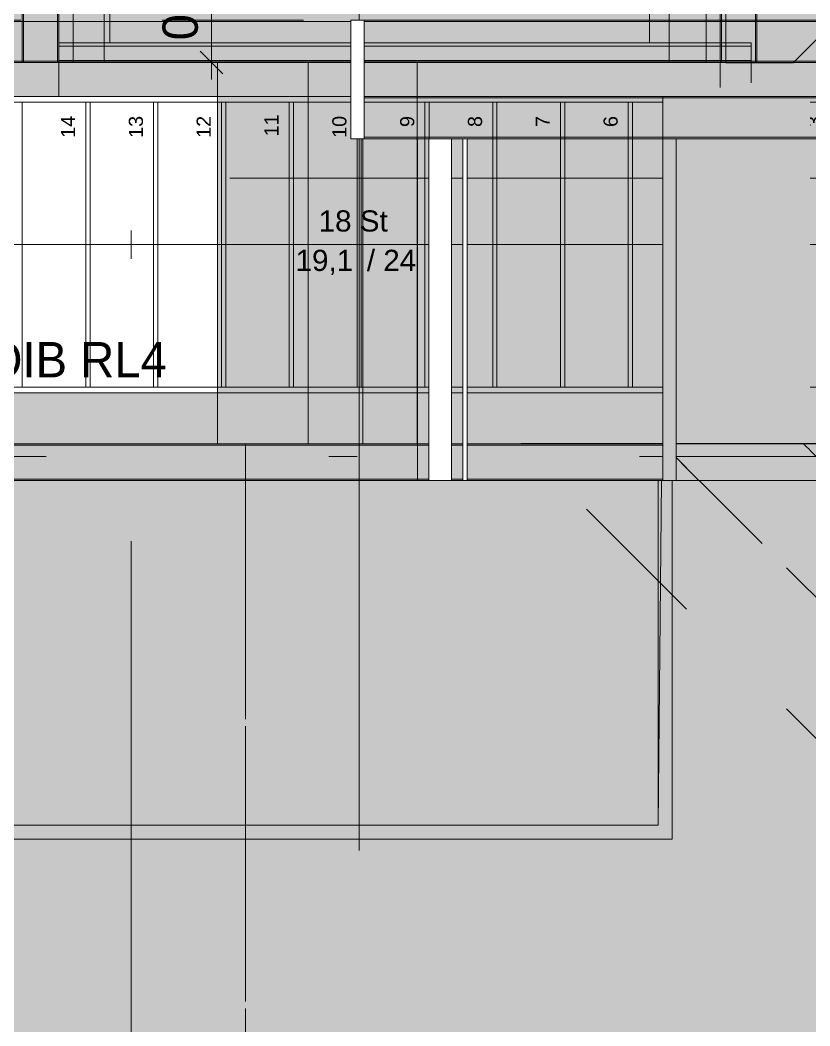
# Model space of a CAD drawing. Header units: metres. Extents: x -3 to 171, y -23 to 41.
# Drawn here: x 8.608 to 11.402, y -11.016 to -7.455 of the extents above; entities that cross this region are included whole.
import ezdxf

# ---------------------------------------------------------------- set-up
doc = ezdxf.new("R2010")
doc.units = ezdxf.units.M
doc.header["$MEASUREMENT"] = 0
for name, pattern in [('Achse', [0.004, 0.002, -0.001, 0, -0.001]), ('Schnittlinie', [0.006, 0.003, -0.0015, 0, -0.0015]), ('Untersicht', [0.001, 0.0005, -0.0005]), ('Untersicht 1_1', [0.075, 0.025, -0.05]), ('Wipeout_Contour', [1, 0, -1])]:
    doc.linetypes.add(name, pattern=pattern)
for name, color, linetype in [('6._Dach PP STG1_1_000 Achsraster', 7, 'Continuous'), ('6._Dach PP STG1_1_110 Wand Aussen', 7, 'Continuous'), ('6._Dach PP STG1_1_120 Wand Innen tragend', 7, 'Continuous'), ('6._Dach PP STG1_1_140 Brüstung', 7, 'Continuous'), ('6._Dach PP STG1_1_140 Geländer transparent', 7, 'Continuous'), ('6._Dach PP STG1_1_210 Decke', 7, 'Continuous'), ('6._Dach PP STG1_1_220 Bodenaufbau', 7, 'Continuous'), ('6._Dach PP STG1_1_220 Bodenaufbau - Außen_ Gefälle', 7, 'Continuous'), ('6._Dach PP STG1_1_221 Bodenaufbau - Abdichtung', 7, 'Continuous'), ('6._Dach PP STG1_1_221 Bodenaufbau - Terrassenbelag', 7, 'Continuous'), ('6._Dach PP STG1_1_230 Decke abgehaengt', 7, 'Continuous'), ('6._Dach PP STG1_1_330 Dachaufbau', 7, 'Continuous'), ('6._Dach PP STG1_1_410 Treppe', 7, 'Continuous'), ('6._Dach PP STG1_1_611 Entwässerung', 7, 'Continuous'), ('6._Dach PP STG1_1_851 Marker Schnitt', 7, 'Continuous'), ('6._Dach PP STG1_1_915 Allgemein Beschriftung.x', 7, 'Continuous'), ('6._Dach PP STG1_1_950 Polierplan Bemaßung', 7, 'Continuous')]:
    doc.layers.add(name, color=color, linetype=linetype)
doc.styles.add('ERSTELLTER_STIL_1', font='arial.ttf')
doc.styles.add('ERSTELLTER_STIL_2', font='')
doc.styles.get('ERSTELLTER_STIL_2').set_extended_font_data('Eurostile')

msp = doc.modelspace()

# ---------------------------------------------------------------- hatches: boundary and pattern name
at = {"layer": '6._Dach PP STG1_1_110 Wand Aussen', "linetype": 'Continuous', "lineweight": 13, "true_color": 0x3f7f02}
for points in [[(11.085, -7.605), (11.085, -4.565), (10.905, -4.565), (10.905, -7.605)], [(8.745, -7.605), (8.905, -7.605), (8.905, -6.175), (8.745, -6.175)], [(8.015, -7.725), (8.745, -7.725), (8.745, -7.605), (8.015, -7.605)], [(9.7509, -7.605), (8.745, -7.605), (8.745, -7.725), (9.7509, -7.725)], [(11.095, -7.605), (9.7509, -7.605), (9.7509, -7.725), (11.095, -7.725)], [(11.5165, -7.605), (11.095, -7.605), (11.095, -7.725), (11.5165, -7.725)], [(10.8819, -8.775), (6.675, -8.775), (6.675, -8.955), (10.8819, -8.955)]]:
    msp.add_hatch(color=76, dxfattribs=at).paths.add_polyline_path(points)
at = {"layer": '6._Dach PP STG1_1_110 Wand Aussen', "linetype": 'Continuous', "lineweight": 0, "true_color": 0x373737}
for points in [[(11.09, -7.605), (11.09, -4.565), (11.085, -4.565), (11.085, -7.605)], [(8.745, -6.175), (8.74, -6.175), (8.74, -7.605), (8.745, -7.605)], [(8.02, -7.605), (8.745, -7.605), (8.745, -7.6), (8.02, -7.6)], [(9.7509, -7.6), (8.745, -7.6), (8.745, -7.605), (9.7509, -7.605)], [(11.095, -7.6), (9.7509, -7.6), (9.7509, -7.605), (11.095, -7.605)], [(11.5165, -7.6), (11.095, -7.6), (11.095, -7.605), (11.5165, -7.605)], [(10.8819, -8.955), (6.495, -8.955), (6.495, -8.96), (10.8819, -8.96)]]:
    msp.add_hatch(color=250, dxfattribs=at).paths.add_polyline_path(points)
at = {"layer": '6._Dach PP STG1_1_110 Wand Aussen', "linetype": 'Continuous', "lineweight": 13, "true_color": 0xff6400}
for points in [[(11.21, -7.605), (11.21, -4.565), (11.09, -4.565), (11.09, -7.605)], [(8.62, -7.605), (8.74, -7.605), (8.74, -6.175), (8.62, -6.175)], [(8.16, -7.6), (8.745, -7.6), (8.745, -7.46), (8.16, -7.46)], [(9.7509, -7.46), (8.745, -7.46), (8.745, -7.6), (9.7509, -7.6)], [(11.095, -7.46), (9.7509, -7.46), (9.7509, -7.6), (11.095, -7.6)], [(11.5165, -7.46), (11.095, -7.46), (11.095, -7.6), (11.5165, -7.6)], [(10.8819, -8.96), (6.49, -8.96), (6.49, -9.08), (10.8819, -9.08)]]:
    msp.add_hatch(color=30, dxfattribs=at).paths.add_polyline_path(points)
at = {"layer": '6._Dach PP STG1_1_120 Wand Innen tragend', "linetype": 'Continuous', "lineweight": 13, "true_color": 0xfb02fe}
msp.add_hatch(color=6, dxfattribs=at).paths.add_polyline_path([(11.1948, -7.535), (8.745, -7.535), (8.745, -7.5475), (11.1948, -7.5475)])
at = {"layer": '6._Dach PP STG1_1_120 Wand Innen tragend', "linetype": 'Continuous', "lineweight": 13, "true_color": 0xffaa00}
msp.add_hatch(color=40, dxfattribs=at).paths.add_polyline_path([(11.1948, -7.5475), (8.745, -7.5475), (8.745, -7.5975), (11.1948, -7.5975)])
at = {"layer": '6._Dach PP STG1_1_120 Wand Innen tragend', "linetype": 'Continuous', "lineweight": 13, "true_color": 0x3f7f02}
msp.add_hatch(color=76, dxfattribs=at).paths.add_polyline_path([(11.1948, -7.605), (8.745, -7.605), (8.745, -7.725), (11.1948, -7.725)])
at = {"layer": '6._Dach PP STG1_1_140 Geländer transparent', "linetype": 'Continuous', "lineweight": 13}
for points in [[(10.915, -10.305), (10.915, -9.085), (10.865, -9.085), (10.865, -10.305)], [(10.865, -10.305), (6.5101, -10.305), (6.5101, -10.355), (10.865, -10.355)], [(10.915, -10.305), (10.865, -10.305), (10.915, -10.355)], [(10.865, -10.355), (10.915, -10.355), (10.865, -10.305)]]:
    msp.add_hatch(color=4, dxfattribs=at).paths.add_polyline_path(points)
at = {"layer": '6._Dach PP STG1_1_210 Decke', "linetype": 'Continuous', "lineweight": 13, "true_color": 0x3f7f02}
msp.add_hatch(color=76, dxfattribs=at).paths.add_polyline_path([(9.6273, -7.6046), (9.3056, -7.6046), (9.3056, -8.955), (9.6273, -8.955)])
at = {"layer": '6._Dach PP STG1_1_210 Decke', "linetype": 'Continuous', "lineweight": 13, "true_color": 0xffaa00}
for points in [[(9.8202, -7.6046), (9.6273, -7.6046), (9.6273, -8.955), (9.8202, -8.955)], [(10.0132, -7.6046), (9.8202, -7.6046), (9.8202, -8.955), (10.0132, -8.955)]]:
    msp.add_hatch(color=40, dxfattribs=at).paths.add_polyline_path(points)
at = {"layer": '6._Dach PP STG1_1_220 Bodenaufbau', "linetype": 'Continuous', "lineweight": 0, "true_color": 0x323232}
h = msp.add_hatch(color=250, dxfattribs=at)
h.paths.add_polyline_path([(8.755, -3.915), (8.755, -3.955), (8.835, -3.955), (8.835, -4.985), (8.795, -4.985), (8.795, -5.835), (8.795, -6.265), (8.795, -7.605), (11.035, -7.605), (11.035, -4.555), (10.325, -4.555), (10.325, -3.915)])
h.paths.add_polyline_path([(8.853, -7.1174), (8.853, -6.0134), (10.957, -6.0134), (10.957, -7.1174)], flags=0)
at = {"layer": '6._Dach PP STG1_1_220 Bodenaufbau - Außen_ Gefälle', "linetype": 'Continuous', "lineweight": 0, "true_color": 0x323232}
h = msp.add_hatch(color=250, dxfattribs=at)
h.paths.add_polyline_path([(6.565, -4.5433), (0.1867, -4.5433), (0.2083, -10.4546), (6.43, -10.4546), (6.43, -14.87), (12.38, -14.87), (12.38, -10.4546), (18.8202, -10.4546), (18.8399, -4.5433), (12.4199, -4.5433), (12.415, -1.67), (6.565, -1.67)])
h.paths.add_polyline_path([(6.495, -7.395), (8.015, -7.395), (8.015, -7.605), (8.745, -7.605), (8.745, -6.215), (7.975, -6.215), (7.975, -5.885), (8.745, -5.885), (8.745, -3.865), (11.105, -3.865), (11.105, -6.245), (11.105, -7.605), (11.5565, -7.605), (11.5565, -8.955), (6.495, -8.955)], flags=0)

# ---------------------------------------------------------------- linework, layer by layer
at = {"layer": '6._Dach PP STG1_1_000 Achsraster', "color": 5, "linetype": 'Achse', "lineweight": 0, "ltscale": 1000}
msp.add_line((9, 3), (9, -22.5231), dxfattribs=at)
at = {"layer": '6._Dach PP STG1_1_110 Wand Aussen', "color": 7, "linetype": 'Continuous', "lineweight": 18, "ltscale": 1000}
for p, q in [((11.085, -7.605), (11.085, -4.565)), ((8.745, -6.175), (8.745, -7.605)), ((8.745, -7.605), (8.02, -7.605)), ((9.7509, -7.605), (8.745, -7.605)), ((11.095, -7.605), (9.7509, -7.605)), ((11.5165, -7.605), (11.095, -7.605)), ((10.8819, -8.775), (10.8819, -8.955)), ((6.675, -8.955), (10.8819, -8.955)), ((10.8819, -8.955), (10.8819, -8.96)), ((10.8819, -8.96), (10.8819, -9.08)), ((10.8819, -9.08), (10.8819, -9.085))]:
    msp.add_line(p, q, dxfattribs=at)
at = {"layer": '6._Dach PP STG1_1_110 Wand Aussen', "color": 7, "linetype": 'Continuous', "lineweight": 13, "ltscale": 1000}
for p, q in [((11.09, -7.605), (11.09, -4.565)), ((11.21, -7.605), (11.21, -4.565)), ((8.62, -6.175), (8.62, -7.605)), ((8.74, -6.175), (8.74, -7.605)), ((8.745, -7.46), (8.165, -7.46)), ((9.7509, -7.46), (8.745, -7.46)), ((11.095, -7.46), (9.7509, -7.46)), ((11.5165, -7.46), (11.095, -7.46)), ((8.745, -7.6), (8.16, -7.6)), ((9.7509, -7.6), (8.745, -7.6)), ((11.095, -7.6), (9.7509, -7.6)), ((11.5165, -7.6), (11.095, -7.6)), ((6.495, -8.96), (10.8819, -8.96)), ((6.49, -9.08), (10.8819, -9.08))]:
    msp.add_line(p, q, dxfattribs=at)
at = {"layer": '6._Dach PP STG1_1_110 Wand Aussen', "color": 7, "linetype": 'Continuous', "lineweight": 18, "ltscale": 1000, "flags": 128}
for points in [[(10.905, -4.565), (10.905, -7.605)], [(8.905, -7.605), (8.905, -6.175)], [(8.745, -7.605), (8.905, -7.605)], [(11.085, -7.605), (10.905, -7.605)], [(8.015, -7.725), (8.745, -7.725)], [(8.745, -7.725), (9.7509, -7.725)], [(9.7509, -7.725), (11.095, -7.725)], [(11.095, -7.725), (11.5165, -7.725)], [(10.8819, -8.775), (6.675, -8.775)]]:
    msp.add_lwpolyline(points, dxfattribs=at)
at = {"layer": '6._Dach PP STG1_1_110 Wand Aussen', "color": 7, "linetype": 'Continuous', "lineweight": 13, "ltscale": 1000, "flags": 128}
for points in [[(11.215, -7.605), (11.215, -4.565)], [(8.615, -6.175), (8.615, -7.605)], [(8.615, -7.605), (8.62, -7.605)], [(8.62, -7.605), (8.74, -7.605)], [(8.74, -7.605), (8.745, -7.605)], [(11.09, -7.605), (11.085, -7.605)], [(11.21, -7.605), (11.09, -7.605)], [(11.215, -7.605), (11.21, -7.605)], [(6.37, -9.085), (10.8819, -9.085)]]:
    msp.add_lwpolyline(points, dxfattribs=at)
at = {"layer": '6._Dach PP STG1_1_120 Wand Innen tragend', "color": 7, "linetype": 'Continuous', "lineweight": 13, "ltscale": 1000}
for p, q in [((11.1948, -7.5475), (8.745, -7.5475)), ((11.1948, -7.5975), (8.745, -7.5975))]:
    msp.add_line(p, q, dxfattribs=at)
at = {"layer": '6._Dach PP STG1_1_120 Wand Innen tragend', "color": 7, "linetype": 'Continuous', "lineweight": 18, "ltscale": 1000}
msp.add_line((11.1948, -7.605), (8.745, -7.605), dxfattribs=at)
at = {"layer": '6._Dach PP STG1_1_120 Wand Innen tragend', "color": 7, "linetype": 'Continuous', "lineweight": 13, "ltscale": 1000, "flags": 128}
for points in [[(11.1948, -7.535), (8.745, -7.535)], [(8.745, -7.535), (8.745, -7.5475)], [(8.745, -7.5475), (8.745, -7.5975)], [(11.1948, -7.535), (11.1948, -7.5475)], [(11.1948, -7.5475), (11.1948, -7.5975)], [(8.745, -7.5975), (8.745, -7.605)], [(11.1948, -7.5975), (11.1948, -7.605)]]:
    msp.add_lwpolyline(points, dxfattribs=at)
at = {"layer": '6._Dach PP STG1_1_120 Wand Innen tragend', "color": 7, "linetype": 'Continuous', "lineweight": 18, "ltscale": 1000, "flags": 128}
for points in [[(8.745, -7.605), (8.745, -7.725)], [(11.1948, -7.605), (11.1948, -7.725)], [(8.745, -7.725), (11.1948, -7.725)]]:
    msp.add_lwpolyline(points, dxfattribs=at)
at = {"layer": '6._Dach PP STG1_1_140 Brüstung', "color": 7, "linetype": 'Continuous', "lineweight": 13, "ltscale": 1000, "flags": 128}
for points in [[(9.7775, -7.73), (9.7775, -7.725)], [(9.7775, -7.87), (9.7775, -7.73)], [(9.7775, -7.875), (9.7775, -7.87)]]:
    msp.add_lwpolyline(points, dxfattribs=at)
at = {"layer": '6._Dach PP STG1_1_140 Geländer transparent', "color": 7, "linetype": 'Continuous', "lineweight": 18, "ltscale": 1000, "flags": 128}
for points in [[(10.865, -9.085), (10.865, -10.305)], [(10.865, -9.085), (10.915, -9.085)], [(10.915, -10.305), (10.915, -9.085)], [(10.865, -10.305), (6.5101, -10.305)], [(10.915, -10.355), (10.915, -10.305)], [(6.5101, -10.355), (10.915, -10.355)]]:
    msp.add_lwpolyline(points, dxfattribs=at)
at = {"layer": '6._Dach PP STG1_1_210 Decke', "color": 7, "linetype": 'Continuous', "lineweight": 18, "ltscale": 1000}
for p, q in [((9.6273, -7.6046), (9.3056, -7.6046)), ((9.3056, -7.6046), (9.3056, -8.955)), ((9.6273, -7.6046), (9.6273, -8.955)), ((9.6273, -8.955), (9.3056, -8.955))]:
    msp.add_line(p, q, dxfattribs=at)
at = {"layer": '6._Dach PP STG1_1_210 Decke', "color": 7, "linetype": 'Continuous', "lineweight": 13, "ltscale": 1000}
for p, q in [((9.8202, -7.6046), (9.8202, -8.955)), ((10.0132, -7.6046), (10.0132, -8.955))]:
    msp.add_line(p, q, dxfattribs=at)
at = {"layer": '6._Dach PP STG1_1_210 Decke', "color": 7, "linetype": 'Continuous', "lineweight": 13, "ltscale": 1000, "true_color": 0xf4f4f4, "flags": 128}
for points in [[(10.905, -7.605), (8.905, -7.605), (8.905, -6.065), (8.925, -6.065), (8.925, -4.045), (10.905, -4.045)], [(11.1948, -8.775), (8.175, -8.775), (8.175, -7.725), (11.1948, -7.725)]]:
    msp.add_lwpolyline(points, close=True, dxfattribs=at)
msp.add_lwpolyline([(8.745, -7.065), (8.745, -7.725), (11.085, -7.725), (11.085, -7.065)], dxfattribs=at)
at = {"layer": '6._Dach PP STG1_1_210 Decke', "color": 8, "linetype": 'Untersicht', "lineweight": 13, "ltscale": 1000, "flags": 128}
for points in [[(8.062, -7.6046), (10.0132, -7.6046)], [(10.0132, -8.955), (8.062, -8.955)]]:
    msp.add_lwpolyline(points, dxfattribs=at)
at = {"layer": '6._Dach PP STG1_1_210 Decke', "color": 7, "linetype": 'Continuous', "lineweight": 13, "ltscale": 1000, "flags": 128}
for points in [[(10.0132, -7.6046), (9.8202, -7.6046), (9.6273, -7.6046)], [(10.0132, -8.955), (9.8202, -8.955), (9.6273, -8.955)]]:
    msp.add_lwpolyline(points, dxfattribs=at)
at = {"layer": '6._Dach PP STG1_1_210 Decke', "color": 7, "linetype": 'Continuous', "lineweight": 18, "ltscale": 1000, "flags": 128}
msp.add_lwpolyline([(10.0132, -7.6046), (11.5165, -7.6046)], dxfattribs=at)
at = {"layer": '6._Dach PP STG1_1_220 Bodenaufbau', "color": 7, "linetype": 'Continuous', "lineweight": 13, "ltscale": 1000, "flags": 128}
msp.add_lwpolyline([(8.755, -3.915), (8.755, -3.955), (8.835, -3.955), (8.835, -4.985), (8.795, -4.985), (8.795, -5.835), (8.795, -6.265), (8.795, -7.605), (11.035, -7.605), (11.035, -4.555), (10.325, -4.555), (10.325, -3.915)], close=True, dxfattribs=at)
at = {"layer": '6._Dach PP STG1_1_220 Bodenaufbau - Außen_ Gefälle', "color": 7, "linetype": 'Continuous', "lineweight": 13, "ltscale": 1000, "flags": 128}
msp.add_lwpolyline([(6.495, -7.395), (6.495, -8.955), (11.5565, -8.955), (11.5565, -7.605), (11.105, -7.605), (11.105, -6.245), (11.105, -3.865), (8.745, -3.865), (8.745, -5.885), (7.975, -5.885), (7.975, -6.215), (8.745, -6.215), (8.745, -7.605), (8.015, -7.605), (8.015, -7.395)], close=True, dxfattribs=at)
at = {"layer": '6._Dach PP STG1_1_220 Bodenaufbau - Außen_ Gefälle', "color": 7, "linetype": 'Untersicht 1_1', "lineweight": 18, "ltscale": 1000, "flags": 128}
msp.add_lwpolyline([(7.275, -4.7271), (7.275, -7.265), (6.365, -7.265), (6.365, -9.085), (10.915, -9.085), (10.915, -10.355), (1.045, -10.355), (1.045, -4.7271)], close=True, dxfattribs=at)
at = {"layer": '6._Dach PP STG1_1_221 Bodenaufbau - Abdichtung', "color": 171, "linetype": 'Untersicht', "lineweight": 13, "ltscale": 1000, "true_color": 0x6c6cff, "flags": 128}
for points in [[(11.105, -7.605), (11.105, -5.8533)], [(8.745, -6.7233), (8.745, -7.605)], [(11.4504, -7.499), (11.3444, -7.605)], [(11.3444, -7.605), (11.4504, -7.499)], [(8.745, -7.605), (8.015, -7.605)], [(11.3444, -7.605), (11.105, -7.605)], [(11.105, -7.605), (11.105, -7.606)], [(11.3434, -7.606), (11.105, -7.606)], [(11.105, -7.6064), (11.343, -7.6064)], [(11.343, -7.6064), (11.3434, -7.606), (11.3444, -7.605)], [(11.5565, -7.605), (11.3444, -7.605)], [(8.4296, -8.955), (9.405, -8.955)], [(9.405, -8.955), (9.405, -13.9296)], [(9.405, -13.9296), (9.405, -8.955)], [(10.3804, -8.955), (10.3794, -8.954), (10.379, -8.9536)]]:
    msp.add_lwpolyline(points, dxfattribs=at)
at = {"layer": '6._Dach PP STG1_1_221 Bodenaufbau - Terrassenbelag', "color": 7, "linetype": 'Continuous', "lineweight": 18, "ltscale": 1000, "flags": 128}
msp.add_lwpolyline([(10.865, -10.305), (6.5101, -10.305)], dxfattribs=at)
at = {"layer": '6._Dach PP STG1_1_230 Decke abgehaengt', "color": 8, "linetype": 'Continuous', "lineweight": 13, "ltscale": 1000, "flags": 128}
msp.add_lwpolyline([(8.925, -6.065), (8.925, -7.535), (10.0132, -7.535), (10.835, -7.535), (10.835, -6.995), (8.975, -6.995), (8.975, -6.1352), (10.835, -6.1352), (10.835, -6.065)], close=True, dxfattribs=at)
at = {"layer": '6._Dach PP STG1_1_330 Dachaufbau', "color": 7, "linetype": 'Continuous', "lineweight": 13, "ltscale": 1000}
msp.add_line((10.0133, -7.875), (10.0133, -9.085), dxfattribs=at)
at = {"layer": '6._Dach PP STG1_1_410 Treppe', "color": 7, "linetype": 'Continuous', "lineweight": 13, "ltscale": 1000}
for p, q in [((11.975, -7.745), (7.655, -7.745)), ((8.84, -8.755), (8.84, -7.745)), ((9.08, -8.755), (9.08, -7.745)), ((9.32, -8.755), (9.32, -7.745)), ((9.56, -8.755), (9.56, -7.745)), ((9.8, -8.755), (9.8, -7.745)), ((10.04, -8.755), (10.04, -7.745)), ((10.28, -8.755), (10.28, -7.745)), ((10.52, -8.755), (10.52, -7.745)), ((10.76, -8.755), (10.76, -7.745)), ((11, -8.755), (11, -7.745)), ((11.24, -8.755), (11.24, -7.745)), ((11.735, -8.25), (7.895, -8.25)), ((7.655, -8.755), (11.975, -8.755))]:
    msp.add_line(p, q, dxfattribs=at)
at = {"layer": '6._Dach PP STG1_1_410 Treppe', "color": 7, "linetype": 'Continuous', "lineweight": 18, "ltscale": 1000}
for p, q in [((8.615, -7.745), (8.375, -7.745)), ((8.855, -7.745), (8.615, -7.745)), ((8.615, -7.745), (8.615, -8.755)), ((8.615, -8.755), (8.615, -7.745)), ((9.095, -7.745), (8.855, -7.745)), ((8.855, -7.745), (8.855, -8.755)), ((8.855, -8.755), (8.855, -7.745)), ((9.335, -7.745), (9.095, -7.745)), ((9.095, -7.745), (9.095, -8.755)), ((9.095, -8.755), (9.095, -7.745)), ((9.575, -7.745), (9.335, -7.745)), ((9.335, -7.745), (9.335, -8.755)), ((9.335, -8.755), (9.335, -7.745)), ((9.815, -7.745), (9.575, -7.745)), ((9.575, -7.745), (9.575, -8.755)), ((9.575, -8.755), (9.575, -7.745)), ((10.055, -7.745), (9.815, -7.745)), ((9.815, -7.745), (9.815, -8.755)), ((9.815, -8.755), (9.815, -7.745)), ((10.295, -7.745), (10.055, -7.745)), ((10.055, -7.745), (10.055, -8.755)), ((10.055, -8.755), (10.055, -7.745)), ((10.535, -7.745), (10.295, -7.745)), ((10.295, -7.745), (10.295, -8.755)), ((10.295, -8.755), (10.295, -7.745)), ((10.775, -7.745), (10.535, -7.745)), ((10.535, -7.745), (10.535, -8.755)), ((10.535, -8.755), (10.535, -7.745)), ((11.015, -7.745), (10.775, -7.745)), ((10.775, -7.745), (10.775, -8.755)), ((10.775, -8.755), (10.775, -7.745)), ((11.255, -7.745), (11.015, -7.745)), ((11.015, -7.745), (11.015, -8.755)), ((11.015, -8.755), (11.015, -7.745)), ((11.495, -7.745), (11.255, -7.745)), ((11.255, -7.745), (11.255, -8.755)), ((11.255, -8.755), (11.255, -7.745)), ((8.375, -8.755), (8.615, -8.755)), ((8.615, -8.755), (8.855, -8.755)), ((8.855, -8.755), (9.095, -8.755)), ((9.095, -8.755), (9.335, -8.755)), ((9.335, -8.755), (9.575, -8.755)), ((9.575, -8.755), (9.815, -8.755)), ((9.815, -8.755), (10.055, -8.755)), ((10.055, -8.755), (10.295, -8.755)), ((10.295, -8.755), (10.535, -8.755)), ((10.535, -8.755), (10.775, -8.755)), ((10.775, -8.755), (11.015, -8.755)), ((11.015, -8.755), (11.255, -8.755)), ((11.255, -8.755), (11.495, -8.755))]:
    msp.add_line(p, q, dxfattribs=at)
at = {"layer": '6._Dach PP STG1_1_851 Marker Schnitt', "color": 7, "linetype": 'Schnittlinie', "lineweight": 13, "ltscale": 1000}
for p, q in [((9.8079, 4.805), (9.8079, -11.7)), ((-2.85, -8.015), (14.6743, -8.015))]:
    msp.add_line(p, q, dxfattribs=at)
at = {"layer": '6._Dach PP STG1_1_950 Polierplan Bemaßung', "color": 76, "linetype": 'Continuous', "lineweight": 13, "ltscale": 1000, "true_color": 0x3f7f02}
for p, q in [((9.2846, -7.605), (9.2846, -7.065)), ((9.2446, -7.565), (9.3246, -7.645)), ((9.3596, -7.605), (9.2096, -7.605)), ((9.2846, -7.665), (9.2846, -7.605))]:
    msp.add_line(p, q, dxfattribs=at)

# ---------------------------------------------------------------- texts
at = {"layer": '6._Dach PP STG1_1_410 Treppe', "color": 7, "linetype": 'Continuous', "lineweight": 13, "char_height": 0.05, "attachment_point": 4, "rotation": 90, "style": 'ERSTELLTER_STIL_1'}
for s, insert in [('\\A1;{\\pql;\\fArial|b0|i0|c0|p0;\\W1.000000;14}', (8.7771, -7.8718)), ('\\A1;{\\pql;\\fArial|b0|i0|c0|p0;\\W1.000000;13}', (9.0176, -7.8718)), ('\\A1;{\\pql;\\fArial|b0|i0|c0|p0;\\W1.000000;12}', (9.2571, -7.8718)), ('\\A1;{\\pql;\\fArial|b0|i0|c0|p0;\\W1.000000;11}', (9.4971, -7.8667)), ('\\A1;{\\pql;\\fArial|b0|i0|c0|p0;\\W1.000000;10}', (9.7376, -7.8718)), ('\\A1;{\\pql;\\fArial|b0|i0|c0|p0;\\W1.000000;9}', (9.9776, -7.8336)), ('\\A1;{\\pql;\\fArial|b0|i0|c0|p0;\\W1.000000;8}', (10.2176, -7.8336)), ('\\A1;{\\pql;\\fArial|b0|i0|c0|p0;\\W1.000000;7}', (10.4571, -7.8336)), ('\\A1;{\\pql;\\fArial|b0|i0|c0|p0;\\W1.000000;6}', (10.6976, -7.8336)), ('\\A1;{\\pql;\\fArial|b0|i0|c0|p0;\\W1.000000;5}', (10.9376, -7.8336)), ('\\A1;{\\pql;\\fArial|b0|i0|c0|p0;\\W1.000000;4}', (11.1771, -7.8336)), ('\\A1;{\\pql;\\fArial|b0|i0|c0|p0;\\W1.000000;3}', (11.4176, -7.8336))]:
    msp.add_mtext(s, dxfattribs=dict(at, insert=insert))
at = {"layer": '6._Dach PP STG1_1_410 Treppe', "color": 7, "linetype": 'Continuous', "lineweight": 13, "char_height": 0.075, "style": 'ERSTELLTER_STIL_1'}
for s, insert, attachment_point in [('\\A1;{\\pqc;\\pt0,0.05;\\fArial|b0|i0|c0|p0;\\W1.000000;18 St\\fArial|b0|i0|c0|p0;\\W1.000000;\\fArial|b0|i0|c0|p0;\\W1.000000;\\A1{\\H.66x;\\S^  ;}\\fArial|b0|i0|c0|p0;\\W1.000000;\\fArial|b0|i0|c0|p0;\\W1.000000;\\fArial|b0|i0|c0|p0;\\W1.000000;\\fArial|b0|i0|c0|p0;\\W1.000000;\\A1{\\H.66x;\\S^  ;}\\fArial|b0|i0|c0|p0;\\W1.000000;\\fArial|b0|i0|c0|p0;\\W1.000000;\\fArial|b0|i0|c0|p0;\\W1.000000;\\fArial|b0|i0|c0|p0;\\W1.000000;\\A1{\\H.66x;\\S^  ;}\\fArial|b0|i0|c0|p0;\\W1.000000;}', (9.815, -8.2255), 8), ('\\A1;{\\pqc;\\pt0,0.05;\\fArial|b0|i0|c0|p0;\\W1.000000;\\fArial|b0|i0|c0|p0;\\W1.000000;19,1\\fArial|b0|i0|c0|p0;\\W1.000000;\\A1{\\H.66x;\\S^  ;}\\fArial|b0|i0|c0|p0;\\W1.000000;\\fArial|b0|i0|c0|p0;\\W1.000000; / \\fArial|b0|i0|c0|p0;\\W1.000000;24\\fArial|b0|i0|c0|p0;\\W1.000000;\\A1{\\H.66x;\\S^  ;}\\fArial|b0|i0|c0|p0;\\W1.000000;\\fArial|b0|i0|c0|p0;\\W1.000000;\\fArial|b0|i0|c0|p0;\\W1.000000;\\fArial|b0|i0|c0|p0;\\W1.000000;\\A1{\\H.66x;\\S^  ;}\\fArial|b0|i0|c0|p0;\\W1.000000;}', (9.815, -8.2682), 2)]:
    msp.add_mtext(s, dxfattribs=dict(at, insert=insert, attachment_point=attachment_point))
at = {"layer": '6._Dach PP STG1_1_915 Allgemein Beschriftung.x', "color": 7, "linetype": 'Continuous', "lineweight": 13, "insert": (8.3603, -8.7216), "char_height": 0.125, "attachment_point": 8, "style": 'ERSTELLTER_STIL_2'}
msp.add_mtext('\\A1;{\\pqc;\\fEurostile|b0|i0|c0|p0;\\W1.000000;Handlauf lt. OIB RL4}', dxfattribs=at)
at = {"layer": '6._Dach PP STG1_1_950 Polierplan Bemaßung', "color": 76, "linetype": 'Continuous', "lineweight": 13, "true_color": 0x3f7f02, "insert": (9.2596, -7.5265), "char_height": 0.125, "width": 0.382966, "attachment_point": 7, "rotation": 90, "style": 'ERSTELLTER_STIL_2'}
msp.add_mtext('\\A1;{\\pql;\\fEurostile|b0|i0|c0|p0;\\W1.000000;0,54}', dxfattribs=at)

# ---------------------------------------------------------------- next in the draw order: wipeouts: each hides what was drawn before it
at = {"color": 254, "linetype": 'Wipeout_Contour', "lineweight": 0, "ltscale": 57.142399}
msp.add_wipeout([(11.1422, -9.08), (10.8819, -9.08), (10.8819, -9.085), (11.1422, -9.085)], dxfattribs=at).dxf.layer = '6._Dach PP STG1_1_140 Brüstung'

# ---------------------------------------------------------------- next in the draw order: wipeouts: each hides what was drawn before it
at = {"color": 254, "linetype": 'Wipeout_Contour', "lineweight": 0, "ltscale": 57.948739}
msp.add_wipeout([(11.4025, -9.08), (11.1422, -9.08), (11.1422, -9.085), (11.4025, -9.085)], dxfattribs=at).dxf.layer = '6._Dach PP STG1_1_140 Brüstung'

# ---------------------------------------------------------------- next in the draw order: wipeouts: each hides what was drawn before it
at = {"color": 254, "linetype": 'Wipeout_Contour', "lineweight": 0, "ltscale": 56.988011}
msp.add_wipeout([(11.1422, -8.96), (10.8819, -8.96), (10.8819, -9.08), (11.1422, -9.08)], dxfattribs=at).dxf.layer = '6._Dach PP STG1_1_140 Brüstung'

# ---------------------------------------------------------------- next in the draw order: linework, layer by layer
at = {"layer": '6._Dach PP STG1_1_110 Wand Aussen', "color": 7, "linetype": 'Continuous', "lineweight": 18, "ltscale": 1000}
msp.add_line((10.8819, -9.08), (10.8819, -9.085), dxfattribs=at)
msp.add_line((10.8819, -9.08), (10.8819, -9.085), dxfattribs=at)
at = {"layer": '6._Dach PP STG1_1_221 Bodenaufbau - Terrassenbelag', "color": 7, "linetype": 'Continuous', "lineweight": 18, "ltscale": 1000, "flags": 128}
for points in [[(10.8768, -9.0846), (6.365, -9.0846)], [(6.365, -9.085), (10.8768, -9.085)], [(10.8768, -9.085), (10.865, -10.305)]]:
    msp.add_lwpolyline(points, dxfattribs=at)

# ---------------------------------------------------------------- next in the draw order: wipeouts: each hides what was drawn before it
at = {"color": 254, "linetype": 'Wipeout_Contour', "lineweight": 0, "ltscale": 71.804701}
msp.add_wipeout([(11.4025, -8.9781), (11.3561, -8.96), (11.1422, -8.96), (11.1422, -9.08), (11.4025, -9.08)], dxfattribs=at).dxf.layer = '6._Dach PP STG1_1_140 Brüstung'

# ---------------------------------------------------------------- next in the draw order: linework, layer by layer
at = {"layer": '6._Dach PP STG1_1_000 Achsraster', "color": 5, "linetype": 'Achse', "lineweight": 0, "ltscale": 1000}
msp.add_line((-1.5, -9), (21, -9), dxfattribs=at)
at = {"layer": '6._Dach PP STG1_1_110 Wand Aussen', "color": 7, "linetype": 'Continuous', "lineweight": 18, "ltscale": 1000, "flags": 128}
for points in [[(11.1422, -9.085), (10.8819, -9.085)], [(11.4025, -9.085), (11.1422, -9.085)]]:
    msp.add_lwpolyline(points, dxfattribs=at)

# ---------------------------------------------------------------- next in the draw order: wipeouts: each hides what was drawn before it
at = {"color": 254, "linetype": 'Wipeout_Contour', "lineweight": 0, "ltscale": 56.825779}
msp.add_wipeout([(11.1422, -8.955), (10.8819, -8.955), (10.8819, -8.96), (11.1422, -8.96)], dxfattribs=at).dxf.layer = '6._Dach PP STG1_1_140 Brüstung'

# ---------------------------------------------------------------- next in the draw order: wipeouts: each hides what was drawn before it
at = {"color": 254, "linetype": 'Wipeout_Contour', "lineweight": 0, "ltscale": 57.598944}
msp.add_wipeout([(11.1422, -8.96), (11.3561, -8.96), (11.3432, -8.955), (11.1422, -8.955)], dxfattribs=at).dxf.layer = '6._Dach PP STG1_1_140 Brüstung'

# ---------------------------------------------------------------- next in the draw order: wipeouts: each hides what was drawn before it
at = {"color": 254, "linetype": 'Wipeout_Contour', "lineweight": 0, "ltscale": 57.016886}
msp.add_wipeout([(11.1422, -8.8765), (10.8819, -8.775), (10.8819, -8.955), (11.1422, -8.955)], dxfattribs=at).dxf.layer = '6._Dach PP STG1_1_140 Brüstung'

# ---------------------------------------------------------------- next in the draw order: linework, layer by layer
at = {"layer": '6._Dach PP STG1_1_110 Wand Aussen', "color": 7, "linetype": 'Continuous', "lineweight": 18, "ltscale": 1000}
for p, q in [((10.8819, -8.955), (10.8819, -8.96)), ((10.8819, -8.955), (10.8819, -8.96)), ((10.8819, -8.96), (10.8819, -9.08)), ((10.8819, -8.96), (10.8819, -9.08))]:
    msp.add_line(p, q, dxfattribs=at)
at = {"layer": '6._Dach PP STG1_1_221 Bodenaufbau - Abdichtung', "color": 171, "linetype": 'Untersicht', "lineweight": 13, "ltscale": 1000, "true_color": 0x6c6cff, "flags": 128}
for points in [[(9.405, -8.955), (10.8804, -8.955)], [(10.879, -8.9536), (10.379, -8.9536)], [(10.3804, -8.955), (10.8804, -8.955)], [(10.8804, -8.955), (10.8794, -8.954), (10.879, -8.9536)], [(10.879, -8.9536), (10.8794, -8.954), (10.8804, -8.955)]]:
    msp.add_lwpolyline(points, dxfattribs=at)

# ---------------------------------------------------------------- next in the draw order: wipeouts: each hides what was drawn before it
at = {"color": 254, "linetype": 'Wipeout_Contour', "lineweight": 0, "ltscale": 43.735777}
msp.add_wipeout([(11.1422, -8.955), (11.3432, -8.955), (11.1422, -8.8765)], dxfattribs=at).dxf.layer = '6._Dach PP STG1_1_140 Brüstung'

# ---------------------------------------------------------------- next in the draw order: wipeouts: each hides what was drawn before it
at = {"color": 254, "linetype": 'Wipeout_Contour', "lineweight": 0, "ltscale": 55.15635}
msp.add_wipeout([(10.8819, -7.725), (10.8819, -8.775), (11.1422, -8.8765), (11.1422, -7.6857)], dxfattribs=at).dxf.layer = '6._Dach PP STG1_1_140 Brüstung'

# ---------------------------------------------------------------- next in the draw order: hatches: boundary and pattern name
at = {"layer": '6._Dach PP STG1_1_221 Bodenaufbau - Terrassenbelag', "linetype": 'Continuous', "lineweight": 0, "true_color": 0x111111}
msp.add_hatch(color=250, dxfattribs=at).paths.add_polyline_path([(1.0846, -10.3745), (6.5101, -10.3745), (6.5101, -10.305), (10.865, -10.305), (10.8768, -9.085), (6.365, -9.085), (6.365, -7.499), (1.1123, -7.499)])

# ---------------------------------------------------------------- next in the draw order: linework, layer by layer
at = {"layer": '6._Dach PP STG1_1_110 Wand Aussen', "color": 7, "linetype": 'Continuous', "lineweight": 18, "ltscale": 1000}
msp.add_line((10.8819, -8.775), (10.8819, -8.955), dxfattribs=at)
msp.add_line((10.8819, -8.775), (10.8819, -8.955), dxfattribs=at)
at = {"layer": '6._Dach PP STG1_1_140 Brüstung', "color": 7, "linetype": 'Continuous', "lineweight": 18, "ltscale": 1000}
msp.add_line((10.8819, -7.725), (10.8819, -8.775), dxfattribs=at)
at = {"layer": '6._Dach PP STG1_1_140 Brüstung', "color": 7, "linetype": 'Continuous', "lineweight": 18, "ltscale": 1000, "flags": 128}
msp.add_lwpolyline([(10.8819, -7.725), (10.8819, -8.775)], dxfattribs=at)

# ---------------------------------------------------------------- next in the draw order: wipeouts: each hides what was drawn before it
at = {"color": 254, "linetype": 'Wipeout_Contour', "lineweight": 0, "ltscale": 56.080998}
msp.add_wipeout([(11.1422, -7.6857), (11.1422, -8.8765), (11.4025, -8.9781), (11.4025, -7.6464)], dxfattribs=at).dxf.layer = '6._Dach PP STG1_1_140 Brüstung'

# ---------------------------------------------------------------- next in the draw order: hatches: boundary and pattern name
at = {"layer": '6._Dach PP STG1_1_140 Brüstung', "linetype": 'Continuous', "lineweight": 0, "true_color": 0x373737}
msp.add_hatch(color=250, dxfattribs=at).paths.add_polyline_path([(11.5165, -7.725), (9.7775, -7.725), (9.7775, -7.73), (11.5165, -7.73)])
at = {"layer": '6._Dach PP STG1_1_140 Brüstung', "linetype": 'Continuous', "lineweight": 13, "true_color": 0xff6400}
msp.add_hatch(color=30, dxfattribs=at).paths.add_polyline_path([(11.5215, -7.73), (9.7775, -7.73), (9.7775, -7.87), (11.5215, -7.87)])
at = {"layer": '6._Dach PP STG1_1_330 Dachaufbau', "linetype": 'Continuous', "lineweight": 0, "true_color": 0x000000}
msp.add_hatch(color=18, dxfattribs=at).paths.add_polyline_path([(11.6765, -7.875), (10.9297, -7.875), (10.9297, -9.085), (11.6764, -9.085)])

# ---------------------------------------------------------------- next in the draw order: linework, layer by layer
at = {"layer": '6._Dach PP STG1_1_140 Brüstung', "color": 7, "linetype": 'Continuous', "lineweight": 13, "ltscale": 1000}
for p, q in [((11.5165, -7.73), (9.7775, -7.73)), ((9.7775, -7.87), (11.5215, -7.87))]:
    msp.add_line(p, q, dxfattribs=at)
at = {"layer": '6._Dach PP STG1_1_140 Brüstung', "color": 7, "linetype": 'Continuous', "lineweight": 18, "ltscale": 1000, "flags": 128}
msp.add_lwpolyline([(11.5165, -7.725), (9.7775, -7.725)], dxfattribs=at)
at = {"layer": '6._Dach PP STG1_1_140 Brüstung', "color": 7, "linetype": 'Continuous', "lineweight": 13, "ltscale": 1000, "flags": 128}
msp.add_lwpolyline([(9.7775, -7.875), (11.6615, -7.875)], dxfattribs=at)
at = {"layer": '6._Dach PP STG1_1_210 Decke', "color": 7, "linetype": 'Continuous', "lineweight": 18, "ltscale": 1000, "flags": 128}
msp.add_lwpolyline([(11.5165, -8.955), (10.0132, -8.955)], dxfattribs=at)
at = {"layer": '6._Dach PP STG1_1_221 Bodenaufbau - Abdichtung', "color": 171, "linetype": 'Untersicht', "lineweight": 13, "ltscale": 1000, "true_color": 0x6c6cff, "flags": 128}
for points in [[(12.38, -10.9546), (10.3804, -8.955)], [(11.5565, -8.9536), (10.879, -8.9536)], [(10.8794, -8.954), (11.5565, -8.954)], [(10.8804, -8.955), (11.5565, -8.955)], [(12.38, -10.4546), (10.8804, -8.955)], [(10.8804, -8.955), (12.38, -10.4546)], [(10.8804, -8.955), (12.38, -10.4546)], [(10.8804, -8.955), (11.3804, -8.955)], [(12.38, -10.4546), (10.8804, -8.955)], [(11.3804, -8.955), (12.88, -10.4546)]]:
    msp.add_lwpolyline(points, dxfattribs=at)

# ---------------------------------------------------------------- next in the draw order: wipeouts: each hides what was drawn before it
at = {"color": 254, "linetype": 'Wipeout_Contour', "lineweight": 0, "ltscale": 55.31263}
msp.add_wipeout([(10.8928, -9.085), (10.8928, -7.875), (10.8819, -7.875), (10.8819, -9.085)], dxfattribs=at).dxf.layer = '6._Dach PP STG1_1_330 Dachaufbau'
at = {"color": 254, "linetype": 'Wipeout_Contour', "lineweight": 0, "ltscale": 55.422482}
msp.add_wipeout([(10.9145, -9.085), (10.9297, -9.085), (10.9297, -7.875), (10.9145, -7.875)], dxfattribs=at).dxf.layer = '6._Dach PP STG1_1_330 Dachaufbau'

# ---------------------------------------------------------------- next in the draw order: wipeouts: each hides what was drawn before it
at = {"color": 254, "linetype": 'Wipeout_Contour', "lineweight": 0, "ltscale": 55.364418}
msp.add_wipeout([(10.9145, -7.875), (10.8928, -7.875), (10.8928, -9.085), (10.9145, -9.085)], dxfattribs=at).dxf.layer = '6._Dach PP STG1_1_330 Dachaufbau'

# ---------------------------------------------------------------- next in the draw order: hatches: boundary and pattern name
at = {"layer": '6._Dach PP STG1_1_330 Dachaufbau', "linetype": 'Continuous', "lineweight": 0, "true_color": 0x000000}
for points in [[(11.6763, -7.455), (9.8253, -7.455), (9.8253, -7.875), (11.6763, -7.875)], [(10.1902, -9.085), (10.9297, -9.085), (10.9297, -7.875), (10.1902, -7.875)]]:
    msp.add_hatch(color=18, dxfattribs=at).paths.add_polyline_path(points)

# ---------------------------------------------------------------- next in the draw order: linework, layer by layer
at = {"layer": '6._Dach PP STG1_1_330 Dachaufbau', "color": 7, "linetype": 'Continuous', "lineweight": 18, "ltscale": 1000, "flags": 128}
for points in [[(10.1902, -7.875), (10.9297, -7.875)], [(10.8819, -7.875), (10.8928, -7.875), (10.9145, -7.875), (10.9297, -7.875)], [(10.8819, -7.875), (10.8819, -9.085)], [(10.9297, -9.085), (10.9297, -7.875)], [(10.9297, -7.875), (11.6765, -7.875)], [(10.9297, -7.875), (10.9297, -9.085)], [(10.9297, -9.085), (10.1902, -9.085)], [(10.8819, -9.085), (10.8928, -9.085), (10.9145, -9.085), (10.9297, -9.085)], [(11.6764, -9.085), (10.9297, -9.085)]]:
    msp.add_lwpolyline(points, dxfattribs=at)
at = {"layer": '6._Dach PP STG1_1_611 Entwässerung', "color": 5, "linetype": 'Continuous', "lineweight": 13, "ltscale": 1000, "flags": 128}
msp.add_lwpolyline([(6.365, -7.265), (11.5049, -7.265), (11.5049, -9.085), (6.365, -9.085)], close=True, dxfattribs=at)

# ---------------------------------------------------------------- next in the draw order: wipeouts: each hides what was drawn before it
at = {"color": 254, "linetype": 'Wipeout_Contour', "lineweight": 0, "ltscale": 49.773849}
msp.add_wipeout([(9.7884, -7.875), (9.7884, -7.455), (9.7775, -7.455), (9.7775, -7.875)], dxfattribs=at).dxf.layer = '6._Dach PP STG1_1_330 Dachaufbau'
at = {"color": 254, "linetype": 'Wipeout_Contour', "lineweight": 0, "ltscale": 49.883521}
msp.add_wipeout([(9.8101, -7.875), (9.8253, -7.875), (9.8253, -7.455), (9.8101, -7.455)], dxfattribs=at).dxf.layer = '6._Dach PP STG1_1_330 Dachaufbau'

# ---------------------------------------------------------------- next in the draw order: wipeouts: each hides what was drawn before it
at = {"color": 254, "linetype": 'Wipeout_Contour', "lineweight": 0, "ltscale": 49.825587}
msp.add_wipeout([(9.8101, -7.455), (9.7884, -7.455), (9.7884, -7.875), (9.8101, -7.875)], dxfattribs=at).dxf.layer = '6._Dach PP STG1_1_330 Dachaufbau'

# ---------------------------------------------------------------- next in the draw order: linework, layer by layer
at = {"layer": '6._Dach PP STG1_1_330 Dachaufbau', "color": 8, "linetype": 'Untersicht', "lineweight": 13, "ltscale": 1000, "flags": 128}
for points in [[(8.1099, -7.455), (9.8253, -7.455)], [(9.8253, -7.455), (9.8253, -7.875)]]:
    msp.add_lwpolyline(points, dxfattribs=at)
at = {"layer": '6._Dach PP STG1_1_330 Dachaufbau', "color": 7, "linetype": 'Continuous', "lineweight": 18, "ltscale": 1000, "flags": 128}
for points in [[(9.7775, -7.455), (9.7884, -7.455), (9.8101, -7.455), (9.8253, -7.455)], [(9.7775, -7.455), (9.7775, -7.875)], [(9.8253, -7.875), (9.8253, -7.455)], [(9.8253, -7.455), (11.6763, -7.455)], [(9.7775, -7.875), (9.7884, -7.875), (9.8101, -7.875), (9.8253, -7.875)], [(11.6763, -7.875), (9.8253, -7.875)]]:
    msp.add_lwpolyline(points, dxfattribs=at)

# ---------------------------------------------------------------- next in the draw order: wipeouts: each hides what was drawn before it
at = {"color": 254, "linetype": 'Wipeout_Contour', "lineweight": 0, "ltscale": 52.850818}
msp.add_wipeout([(10.0535, -9.085), (10.1339, -9.085), (10.1339, -7.875), (10.0535, -7.875)], dxfattribs=at).dxf.layer = '6._Dach PP STG1_1_330 Dachaufbau'

# ---------------------------------------------------------------- next in the draw order: hatches: boundary and pattern name
at = {"layer": '6._Dach PP STG1_1_330 Dachaufbau', "linetype": 'Continuous', "lineweight": 13, "true_color": 0xd2b48c}
for points in [[(10.0535, -9.085), (10.0535, -7.875), (10.0133, -7.875), (10.0133, -9.085)], [(10.1741, -7.875), (10.1339, -7.875), (10.1339, -9.085), (10.1741, -9.085)]]:
    msp.add_hatch(color=43, dxfattribs=at).paths.add_polyline_path(points)

# ---------------------------------------------------------------- next in the draw order: wipeouts: each hides what was drawn before it
at = {"color": 254, "linetype": 'Wipeout_Contour', "lineweight": 0, "ltscale": 52.850818}
msp.add_wipeout([(10.1339, -7.875), (10.0535, -7.875), (10.0535, -9.085), (10.1339, -9.085)], dxfattribs=at).dxf.layer = '6._Dach PP STG1_1_330 Dachaufbau'
at = {"color": 254, "linetype": 'Wipeout_Contour', "lineweight": 0, "ltscale": 53.11928}
msp.add_wipeout([(10.1902, -9.085), (10.1902, -7.875), (10.1741, -7.875), (10.1741, -9.085)], dxfattribs=at).dxf.layer = '6._Dach PP STG1_1_330 Dachaufbau'

# ---------------------------------------------------------------- next in the draw order: linework, layer by layer
at = {"layer": '6._Dach PP STG1_1_330 Dachaufbau', "color": 7, "linetype": 'Continuous', "lineweight": 13, "ltscale": 1000}
for p, q in [((10.0535, -7.875), (10.0535, -9.085)), ((10.1339, -7.875), (10.1339, -9.085)), ((10.1741, -7.875), (10.1741, -9.085)), ((10.1902, -7.875), (10.1902, -9.085))]:
    msp.add_line(p, q, dxfattribs=at)
at = {"layer": '6._Dach PP STG1_1_330 Dachaufbau', "color": 8, "linetype": 'Untersicht', "lineweight": 13, "ltscale": 1000, "flags": 128}
for points in [[(9.8253, -7.875), (10.1902, -7.875)], [(10.1902, -9.085), (8.1099, -9.085)]]:
    msp.add_lwpolyline(points, dxfattribs=at)
at = {"layer": '6._Dach PP STG1_1_330 Dachaufbau', "color": 7, "linetype": 'Continuous', "lineweight": 13, "ltscale": 1000, "flags": 128}
for points in [[(10.1902, -7.875), (10.1741, -7.875), (10.1339, -7.875), (10.0535, -7.875), (10.0133, -7.875)], [(10.1902, -9.085), (10.1741, -9.085), (10.1339, -9.085), (10.0535, -9.085), (10.0133, -9.085)]]:
    msp.add_lwpolyline(points, dxfattribs=at)

doc.saveas('drawing.dxf')
